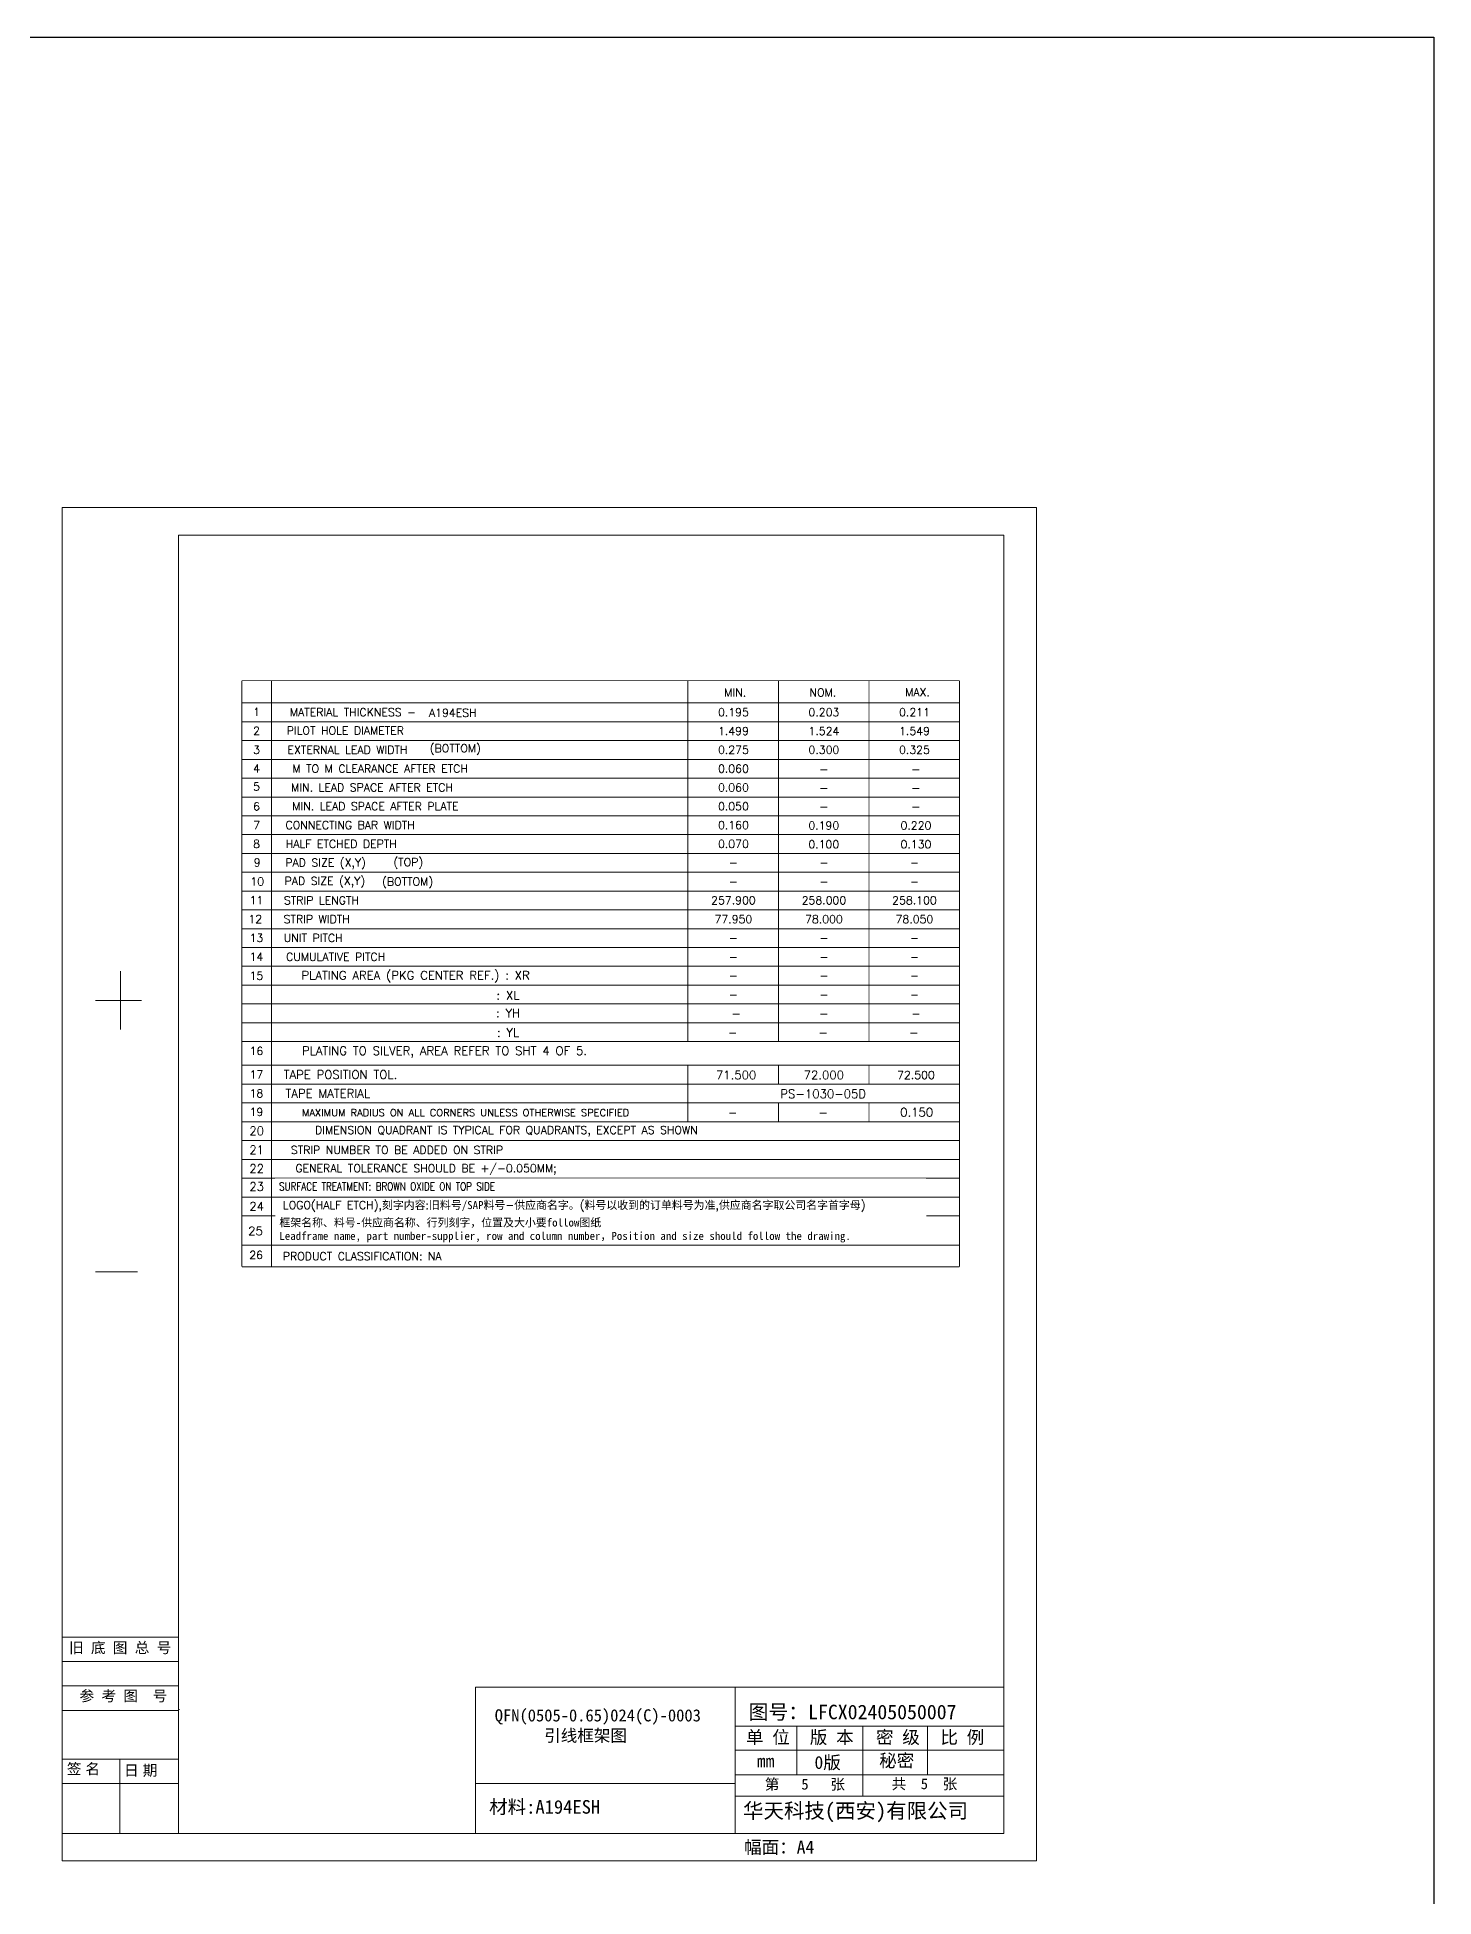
# Model space of a CAD drawing. Extents: x 2505 to 2922, y -308 to -10.
# Drawn here: x 2806.5 to 2921.7, y -163.6 to -10.2 of the extents above; entities that cross this region are included whole.
import ezdxf
from ezdxf.enums import TextEntityAlignment as Align

# ---------------------------------------------------------------- set-up
doc = ezdxf.new("R2010")
doc.units = 0
doc.header["$LTSCALE"] = 5
doc.header["$MEASUREMENT"] = 0
doc.layers.add('图层1实体', color=7, linetype='CONTINUOUS')
doc.styles.get("Standard").update_dxf_attribs({"font": 'romans.shx', "bigfont": 'bigfont.shx'})
doc.styles.add('宋体', font='')
doc.styles.get('宋体').set_extended_font_data('SimSun')

msp = doc.modelspace()

# ---------------------------------------------------------------- linework, layer by layer
at = {"layer": '图层1实体', "color": 3, "lineweight": 5}
for p, q in [((2825.7973, -111.6681, -0.0707), (2825.7973, -63.3215, -0.0707)), ((2823.3614, -65.1616, -0.0707), (2882.5572, -65.1616, -0.0707)), ((2823.3614, -66.7135, -0.0707), (2882.5572, -66.7135, -0.0707)), ((2823.3614, -68.2654, -0.0707), (2882.5572, -68.2654, -0.0707)), ((2823.3614, -69.8173, -0.0707), (2882.5572, -69.8173, -0.0707)), ((2823.3614, -71.3691, -0.0707), (2882.5572, -71.3691, -0.0707)), ((2823.3614, -72.921, -0.0707), (2882.5572, -72.921, -0.0707)), ((2823.3614, -74.4729, -0.0707), (2882.5572, -74.4729, -0.0707)), ((2823.3614, -76.0248, -0.0707), (2882.5572, -76.0248, -0.0707)), ((2823.3614, -77.5767, -0.0707), (2882.5572, -77.5767, -0.0707)), ((2823.3614, -79.1286, -0.0707), (2882.5572, -79.1286, -0.0707)), ((2823.3614, -80.6805, -0.0707), (2882.5572, -80.6805, -0.0707)), ((2823.3614, -82.2324, -0.0707), (2882.5572, -82.2324, -0.0707)), ((2823.3614, -83.7843, -0.0707), (2882.5572, -83.7843, -0.0707)), ((2823.3614, -85.3361, -0.0707), (2882.5572, -85.3361, -0.0707)), ((2823.3614, -86.888, -0.0707), (2882.5572, -86.888, -0.0707)), ((2823.3614, -86.888, -0.0707), (2882.5572, -86.888, -0.0707)), ((2823.3614, -88.4399, -0.0707), (2882.5572, -88.4399, -0.0707)), ((2823.3614, -89.9918, -0.0707), (2882.5572, -89.9918, -0.0707)), ((2823.3614, -91.5437, -0.0707), (2882.5572, -91.5437, -0.0707)), ((2823.3614, -93.0956, -0.0707), (2882.5572, -93.0956, -0.0707)), ((2823.3614, -95.0527, -0.0707), (2882.5572, -95.0527, -0.0707)), ((2823.3614, -96.6046, -0.0707), (2882.5572, -96.6046, -0.0707)), ((2823.3614, -98.1565, -0.0707), (2882.5572, -98.1565, -0.0707)), ((2823.3614, -99.7084, -0.0707), (2882.5572, -99.7084, -0.0707)), ((2823.3614, -99.7084, -0.0707), (2882.5572, -99.7084, -0.0707)), ((2823.3614, -99.7084, -0.0707), (2882.5572, -99.7084, -0.0707)), ((2823.3614, -101.2603, -0.0707), (2882.5572, -101.2603, -0.0707)), ((2823.3614, -102.8122, -0.0707), (2882.5572, -102.8122, -0.0707)), ((2823.3614, -104.364, -0.0707), (2882.5572, -104.364, -0.0707)), ((2823.3614, -105.9159, -0.0707), (2882.5572, -105.9159, -0.0707)), ((2823.3614, -107.4679, -0.0707), (2882.5572, -107.4679, -0.0707))]:
    msp.add_line(p, q, dxfattribs=at)
at = {"layer": '图层1实体', "lineweight": 5}
for p, q in [((2813.3583, -87.2892, -0.0291), (2813.3583, -92.1117, -0.0291)), ((2811.2886, -89.7005, -0.0291), (2814.7381, -89.7005, -0.0291)), ((2811.6335, -89.7005, -0.0291), (2815.083, -89.7005, -0.0291)), ((2811.2886, -112.0906, -0.0291), (2814.7381, -112.0906, -0.0291)), ((2818.1342, -142.2244, -0.0291), (2808.529, -142.2244, -0.0291)), ((2818.1342, -144.2358, -0.0291), (2808.529, -144.2358, -0.0291)), ((2818.1342, -146.2472, -0.0291), (2808.529, -146.2472, -0.0291)), ((2842.6306, -158.4107, -0.0291), (2842.6306, -146.3486, -0.0291)), ((2842.6306, -146.3486, -0.0291), (2886.2261, -146.3486, -0.0291)), ((2864.0636, -146.3486, -0.0291), (2864.0636, -158.4107, -0.0291)), ((2818.1342, -148.2586, -0.0291), (2808.529, -148.2586, -0.0291)), ((2818.1839, -148.1532, -0.0291), (2818.1839, -148.2129, -0.0291)), ((2864.0636, -149.5765, -0.0291), (2886.2261, -149.5765, -0.0291)), ((2869.1342, -149.6171, -0.0291), (2869.1342, -153.5846, -0.0291)), ((2874.5921, -149.6171, -0.0291), (2874.5921, -155.3496, -0.0291)), ((2879.9083, -149.6171, -0.0291), (2879.9083, -153.5846, -0.0291)), ((2864.0636, -151.5486, -0.0291), (2886.2261, -151.5486, -0.0291)), ((2808.529, -152.2772, -0.0291), (2818.1342, -152.2813, -0.0291)), ((2813.2795, -152.2772, -0.0291), (2813.2795, -158.3693, -0.0291)), ((2813.2795, -158.3693, -0.0291), (2813.2795, -152.337, -0.0291)), ((2818.1342, -154.2966, -0.0291), (2808.529, -154.2966, -0.0291)), ((2864.0636, -154.2966, -0.0291), (2842.6306, -154.2966, -0.0291)), ((2864.0636, -153.5846, -0.0291), (2886.2261, -153.5846, -0.0291)), ((2864.0636, -155.3496, -0.0291), (2886.2261, -155.3496, -0.0291)), ((2818.1279, -158.4172, -0.0291), (2808.5563, -158.4172, -0.0291))]:
    msp.add_line(p, q, dxfattribs=at)
at = {"layer": '图层1实体'}
msp.add_lwpolyline([(2504.7952, -10.2478), (2921.6878, -10.2478), (2921.6878, -308.0873), (2504.7952, -308.0873)], close=True, dxfattribs=at)
at = {"layer": '图层1实体', "lineweight": 5, "elevation": -0.0291}
for points in [[(2808.529, -49.0513), (2888.902, -49.0513), (2888.902, -160.6599), (2808.529, -160.6599)], [(2818.1342, -51.314), (2886.2261, -51.314), (2886.2261, -158.4107), (2818.1342, -158.4107)]]:
    msp.add_lwpolyline(points, close=True, dxfattribs=at)
at = {"layer": '图层1实体', "color": 7, "lineweight": 5, "const_width": 0.0705, "elevation": -0.0707}
for points in [[(2823.3614, -111.6681), (2823.3614, -63.3215)], [(2823.3614, -63.3215), (2882.5572, -63.3215)], [(2860.1548, -93.0956), (2860.1548, -63.3215)], [(2867.6223, -93.0956), (2867.6223, -63.3215)], [(2875.0897, -93.0956), (2875.0897, -63.3215)], [(2882.5572, -111.6681), (2882.5572, -63.3215)], [(2860.1548, -98.1565), (2860.1548, -95.0527)], [(2867.6223, -96.6046), (2867.6223, -95.0527)], [(2867.6223, -96.6046), (2867.6223, -95.0527)], [(2875.0897, -96.6046), (2875.0897, -95.0527)], [(2860.1548, -99.7084), (2860.1548, -98.1565)], [(2867.6223, -99.7084), (2867.6223, -98.1565)], [(2875.0897, -99.7084), (2875.0897, -98.1565)], [(2823.3614, -111.6681), (2882.5572, -111.6681)]]:
    msp.add_lwpolyline(points, dxfattribs=at)

# ---------------------------------------------------------------- texts
at = {"layer": '图层1实体', "color": 7, "lineweight": 5}
for s, p in [('MIN.', (2864.0537, -64.294, -0.1762)), ('NOM.', (2871.2829, -64.3018, -0.1762)), ('MAX.', (2879.096, -64.2862, -0.1762))]:
    msp.add_text(s, height=0.66, dxfattribs=at).set_placement(p, align=Align.MIDDLE)
at = {"layer": '图层1实体', "color": 3, "lineweight": 5}
for s, height, p in [('1', 0.66, (2824.5751, -65.9091, -0.1762)), ('MATERIAL THICKNESS - ', 0.66, (2832.7468, -65.9259, -0.1762)), ('A194ESH', 0.66, (2840.7581, -65.9759, -0.1762)), ('0.195', 0.66, (2863.9085, -65.9279, -0.1762)), ('0.203', 0.66, (2871.376, -65.9279, -0.1762)), ('0.211', 0.66, (2878.8434, -65.9279, -0.1762)), ('2', 0.66, (2824.5751, -67.461, -0.1762)), ('PILOT HOLE DIAMETER', 0.66, (2831.895, -67.4451, -0.1762)), ('1.499', 0.66, (2863.9085, -67.4797, -0.1762)), ('1.524', 0.66, (2871.376, -67.4797, -0.1762)), ('1.549', 0.66, (2878.8434, -67.4797, -0.1762)), ('3', 0.66, (2824.5751, -69.0304, -0.1762)), ('EXTERNAL LEAD WIDTH', 0.66, (2832.072, -69.0297, -0.1762)), ('(BOTTOM)', 0.66, (2840.9682, -68.9494, -0.1762)), ('0.275', 0.66, (2863.9085, -69.0316, -0.1762)), ('0.300', 0.66, (2871.376, -69.0316, -0.1762)), ('0.325', 0.66, (2878.8434, -69.0316, -0.1762)), ('4', 0.66, (2824.5751, -70.5765, -0.1762)), ('M TO M CLEARANCE AFTER ETCH', 0.66, (2834.766, -70.5816, -0.1762)), ('0.060', 0.66, (2863.9085, -70.5835, -0.1762)), ('5', 0.66, (2824.5751, -72.0581, -0.1762)), ('MIN. LEAD SPACE AFTER ETCH', 0.66, (2834.0963, -72.1334, -0.1762)), ('0.060', 0.66, (2863.9085, -72.1354, -0.1762)), ('-', 0.7054, (2871.3617, -70.6166, -0.1762)), ('-', 0.7054, (2878.9672, -70.6166, -0.1762)), ('6', 0.66, (2824.5751, -73.6914, -0.1762)), ('MIN. LEAD SPACE AFTER PLATE', 0.66, (2834.3745, -73.6853, -0.1762)), ('0.050', 0.66, (2863.9085, -73.6873, -0.1762)), ('-', 0.7054, (2871.3617, -72.1685, -0.1762)), ('-', 0.7054, (2878.9672, -72.1685, -0.1762)), ('7', 0.66, (2824.5751, -75.2322, -0.1762)), ('CONNECTING BAR WIDTH', 0.66, (2832.2944, -75.2372, -0.1762)), ('0.160', 0.66, (2863.9085, -75.2392, -0.1762)), ('0.190', 0.66, (2871.3617, -75.2723, -0.1762)), ('-', 0.7054, (2871.3617, -73.7204, -0.1762)), ('0.220', 0.66, (2878.9672, -75.2723, -0.1762)), ('-', 0.7054, (2878.9672, -73.7204, -0.1762)), ('8', 0.66, (2824.5751, -76.7841, -0.1762)), ('HALF ETCHED DEPTH', 0.66, (2831.5604, -76.7891, -0.1762)), ('0.070', 0.66, (2863.9085, -76.7911, -0.1762)), ('0.100', 0.66, (2871.3617, -76.8241, -0.1762)), ('0.130', 0.66, (2878.9672, -76.8241, -0.1762)), ('9', 0.66, (2824.6268, -78.3232, -0.1762)), ('PAD SIZE (X,Y)', 0.66, (2830.2699, -78.3813, -0.0707)), ('(TOP)', 0.66, (2837.0854, -78.3416, -0.0707)), ('10', 0.66, (2824.6268, -79.892, -0.1762)), ('PAD SIZE (X,Y)', 0.66, (2830.2086, -79.8929, -0.0707)), ('(BOTTOM)', 0.66, (2837.0329, -79.9452, -0.0707)), ('-', 0.66, (2863.9085, -78.343, -0.1762)), ('-', 0.66, (2871.376, -78.343, -0.1762)), ('-', 0.66, (2878.8434, -78.343, -0.1762)), ('11', 0.66, (2824.5609, -81.4354, -0.1762)), ('STRIP LENGTH', 0.66, (2829.9257, -81.4448, -0.1762)), ('257.900', 0.66, (2863.9085, -81.4468, -0.1762)), ('-', 0.66, (2863.9085, -79.8949, -0.1762)), ('258.000', 0.66, (2871.376, -81.4468, -0.1762)), ('-', 0.66, (2871.376, -79.8949, -0.1762)), ('258.100', 0.66, (2878.8434, -81.4468, -0.1762)), ('-', 0.66, (2878.8434, -79.8949, -0.1762)), ('12', 0.66, (2824.4624, -82.9888, -0.1762)), ('STRIP WIDTH', 0.66, (2829.5333, -82.9967, -0.1762)), ('77.950', 0.66, (2863.9085, -82.9986, -0.1762)), ('78.000', 0.66, (2871.376, -82.9986, -0.1762)), ('78.050', 0.66, (2878.8434, -82.9986, -0.1762)), ('13', 0.66, (2824.5609, -84.5492, -0.1762)), ('UNIT PITCH', 0.66, (2829.2443, -84.5486, -0.1762)), ('14', 0.66, (2824.5609, -86.1011, -0.1762)), ('CUMULATIVE PITCH', 0.66, (2831.0947, -86.1062, -0.1762)), ('-', 0.66, (2863.9085, -84.5505, -0.1762)), ('-', 0.66, (2871.376, -84.5505, -0.1762)), ('-', 0.66, (2878.8434, -84.5505, -0.1762)), ('15', 0.66, (2824.5609, -87.6696, -0.1762)), ('PLATING AREA (PKG CENTER REF.) : XR', 0.705404, (2837.693, -87.6803, -0.0707)), ('-', 0.66, (2863.9085, -86.1024, -0.1762)), ('-', 0.66, (2871.376, -86.1024, -0.1762)), ('-', 0.66, (2878.8434, -86.1024, -0.1762)), (': XL', 0.7054, (2845.3148, -89.2835, -0.0707)), ('-', 0.66, (2863.9085, -87.6543, -0.1762)), ('-', 0.66, (2871.376, -87.6543, -0.1762)), ('-', 0.66, (2878.8434, -87.6543, -0.1762)), (': YH', 0.7054, (2845.3148, -90.7474, -0.0707)), ('-', 0.66, (2863.9085, -89.2062, -0.1762)), ('-', 0.66, (2871.376, -89.2062, -0.1762)), ('-', 0.66, (2878.8434, -89.2062, -0.1762)), (': YL', 0.7054, (2845.3148, -92.3506, -0.0707)), ('-', 0.7054, (2864.1282, -90.7912, -0.1762)), ('-', 0.7054, (2871.3617, -90.7912, -0.1762)), ('-', 0.66, (2878.9672, -90.7912, -0.1762)), ('16', 0.66, (2824.5609, -93.8689, -0.1762)), ('PLATING TO SILVER, AREA REFER TO SHT 4 OF 5.', 0.705404, (2840.0698, -93.962)), ('-', 0.7054, (2863.849, -92.343, -0.1762)), ('-', 0.7054, (2871.3165, -92.343, -0.1762)), ('-', 0.7054, (2878.784, -92.343, -0.1762)), ('17', 0.66, (2824.5609, -95.8153, -0.1762)), ('TAPE POSITION TOL.', 0.705404, (2831.4914, -95.817, -0.1762)), ('71.500', 0.7054, (2864.1282, -95.8521, -0.1762)), ('72.000', 0.7054, (2871.3617, -95.8521, -0.1762)), ('72.500', 0.66, (2878.9672, -95.8521, -0.1762)), ('18', 0.66, (2824.5609, -97.3672, -0.1762)), ('TAPE MATERIAL', 0.705404, (2830.4461, -97.3689, -0.0707)), ('PS-1030-05D', 0.705404, (2871.3165, -97.404, -0.1762)), ('19', 0.66, (2824.5609, -98.9008, -0.1762)), ('MAXIMUM RADIUS ON ALL CORNERS UNLESS OTHERWISE SPECIFIED', 0.6, (2841.8141, -98.9566, -0.1762)), ('-', 0.7054, (2863.849, -98.9559, -0.1762)), ('-', 0.7054, (2871.3165, -98.9559, -0.1762)), ('0.150', 0.7054, (2879.0278, -98.9228, -0.1762)), ('20', 0.7054, (2824.5751, -100.4559, -0.1762)), ('DIMENSION QUADRANT IS TYPICAL FOR QUADRANTS, EXCEPT AS SHOWN', 0.66, (2845.1824, -100.4898, -0.1762)), ('21', 0.7054, (2824.5751, -102.0253, -0.1762)), ('STRIP NUMBER TO BE ADDED ON STRIP', 0.66, (2836.1545, -102.0364, -0.1762)), ('22', 0.7054, (2824.5751, -103.5714, -0.1762)), ('GENERAL TOLERANCE SHOULD BE +/-0.050MM;', 0.66, (2838.5492, -103.5922, -0.0442)), ('23', 0.7054, (2824.5751, -105.0531, -0.1762)), ('24', 0.7054, (2824.5751, -106.6863, -0.1762)), ('25', 0.7054, (2824.4858, -108.7167, -0.1762)), ('26', 0.66, (2824.5375, -110.6952, -0.1762))]:
    msp.add_text(s, height=height, dxfattribs=at).set_placement(p, align=Align.MIDDLE)
at = {"layer": '图层1实体', "lineweight": 5, "style": '宋体'}
for s, height, p in [('图号：LFCX02405050007', 1.2, (2865.1591, -148.9925, 0.0105)), ('单 位', 1.06066, (2864.9522, -151.0102, -0.0291)), ('版 本', 1.06066, (2870.2127, -151.0102, -0.0291)), ('密 级', 1.06066, (2875.6706, -151.0102, -0.0291)), ('比 例', 1.06066, (2880.9868, -151.0102, -0.0291)), ('秘密', 1.06066, (2875.9346, -152.932, -0.0291)), ('mm', 1.06066, (2865.8452, -152.9692, -0.0291)), ('0版', 1.06066, (2870.5984, -153.0886, -0.0291)), ('幅面：A4', 1.06066, (2864.79, -160.0706, -0.0291))]:
    msp.add_text(s, height=height, dxfattribs=at).set_placement(p)
at = {"layer": '图层1实体', "color": 3, "lineweight": 5, "insert": (2826.7384, -106.2515), "char_height": 0.66, "width": 53.042607, "attachment_point": 1}
msp.add_mtext('LOGO(HALF ETCH),{\\fSimSun|b0|i0|c134|p2;刻字内容}:{\\fSimSun|b0|i0|c134|p2;旧料号/SAP料号}-{\\fSimSun|b0|i0|c134|p2;供应商名字。}({\\fSimSun|b0|i0|c134|p2;料号以收到的订单料号为准},{\\fSimSun|b0|i0|c134|p2;供应商名字取公司名字首字母})', dxfattribs=at)
at = {"layer": '图层1实体', "lineweight": 5, "attachment_point": 1, "style": '宋体'}
for s, insert, char_height in [('{\\fSimSun|b0|i0|c134|p2;旧 底 图 总 号}', (2809.1024, -142.6484, -0.0291), 0.883885), ('{\\fSimSun|b0|i0|c134|p2;参 考 图  号}', (2809.9715, -146.6199, -0.0291), 0.883885), ('{\\fￋￎￌﾣﾤ|b0|i0|c134|p2; 签 名}', (2808.5901, -152.6463, -0.0291), 0.883885), ('{\\fￋￎￌﾣﾤ|b0|i0|c134|p2; 日 期}', (2813.3151, -152.7657, -0.0291), 0.883885), ('第   5   张', (2866.4997, -153.9084, -0.0291), 0.88389), ('共  5  张', (2876.9531, -153.8783, -0.0291), 0.88389), ('材料:A194ESH', (2843.753, -155.6611, 0.0105), 1.12187), ('{\\fSimSun|b0|i0|c134|p2;华天科技(西安)有限公司}', (2864.7026, -155.9181, -0.0291), 1.237439)]:
    msp.add_mtext(s, dxfattribs=dict(at, insert=insert, char_height=char_height))
at = {"layer": '图层1实体', "lineweight": 5, "insert": (2844.2201, -148.1717, -0.0147), "char_height": 1, "width": 22.818791, "attachment_point": 1, "style": '宋体'}
msp.add_mtext('QFN(0505-0.65)024(C)-0003       \\P      引线框架图\\P\\P            ', dxfattribs=at)

# ---------------------------------------------------------------- next in the draw order: texts
at = {"layer": '图层1实体', "color": 3, "lineweight": 5, "char_height": 0.66, "width": 53.042607, "attachment_point": 1, "bg_fill": 2}
for s, insert in [('{\\Fsimplex.shx,gbcbig.shx;\\W0.8;SURFACE TREATMENT: BROWN OXIDE ON TOP SIDE}', (2826.4318, -104.7142, -0.025)), ('\\pxql;{\\f宋体|b0|i0|c134|p0;\\W1;框架名称、料号-供应商名称、行列刻字，位置及大小要follow图纸\\P\\fSimSun|b0|i0|c134|p0;Leadframe name, part number-supplier, row and column number，Position and size should follow the drawing.}', (2826.4529, -107.6927, 0.5944))]:
    msp.add_mtext(s, dxfattribs=dict(at, insert=insert))

# ---------------------------------------------------------------- next in the draw order: linework, layer by layer
at = {"layer": '图层1实体', "color": 3, "lineweight": 5}
msp.add_line((2823.3614, -109.8806, -0.0707), (2882.5572, -109.8806, -0.0707), dxfattribs=at)

# ---------------------------------------------------------------- next in the draw order: texts
at = {"layer": '图层1实体', "color": 3, "lineweight": 5, "insert": (2826.7384, -110.4682), "char_height": 0.66, "width": 53.042607, "attachment_point": 1}
msp.add_mtext('PRODUCT CLASSIFICATION: NA', dxfattribs=at)

doc.saveas('drawing.dxf')
